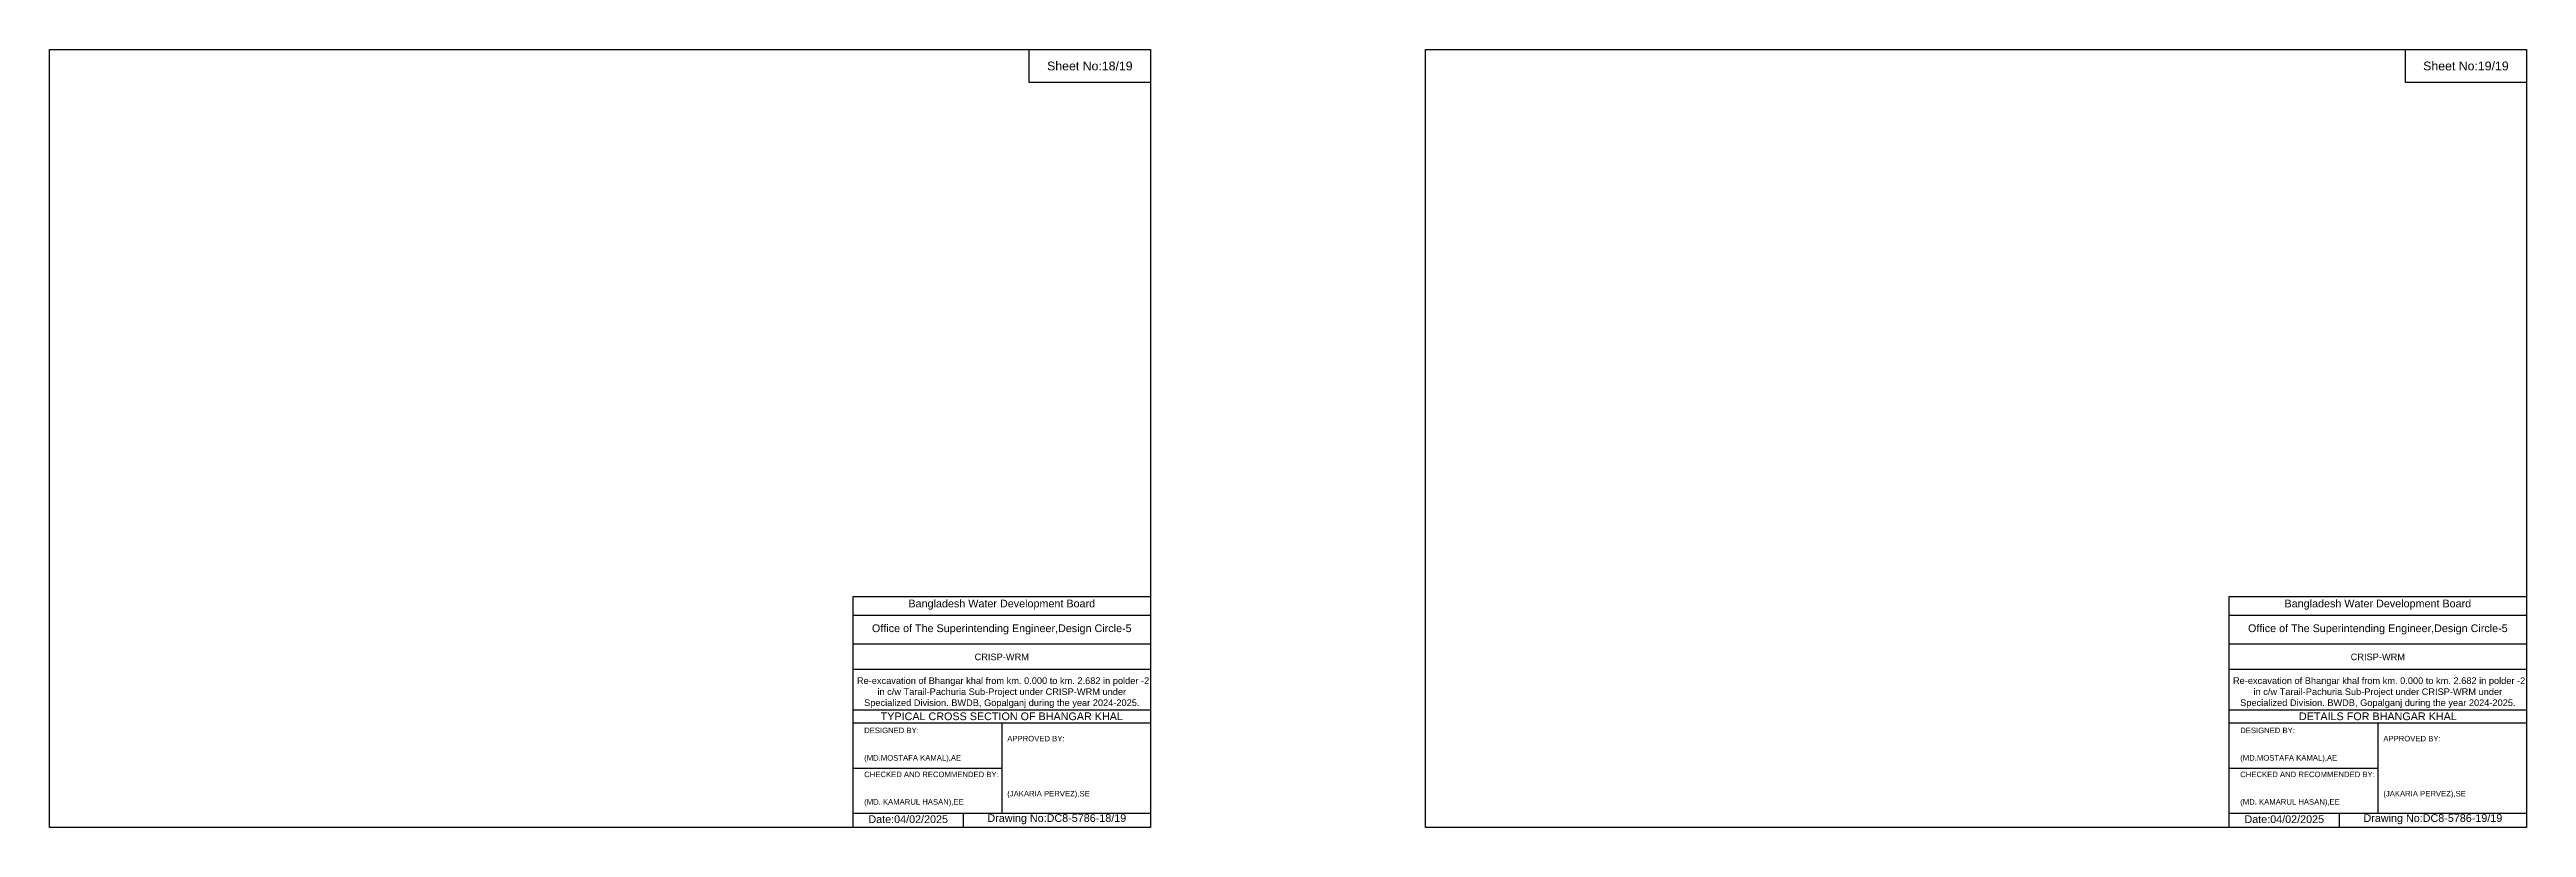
# Model space of a CAD drawing. Header units: inches. Extents: x 91000 to 288000, y -13659 to 0.
# Drawn here: x 270000 to 288000, y -5656 to 0 of the extents above; entities that cross this region are included whole.
import ezdxf

# ---------------------------------------------------------------- set-up
doc = ezdxf.new("R2010")
doc.units = ezdxf.units.IN
doc.header["$LTSCALE"] = 7
doc.header["$MEASUREMENT"] = 0
doc.styles.get("Standard").update_dxf_attribs({"font": 'arial.ttf'})

msp = doc.modelspace()

# ---------------------------------------------------------------- linework, layer by layer
for points in [[(270000, 0), (278000, 0), (278000, -5656), (270000, -5656)], [(277120, 0), (278000, 0), (278000, -240), (277120, -240)], [(280000, 0), (288000, 0), (288000, -5656), (280000, -5656)], [(287120, 0), (288000, 0), (288000, -240), (287120, -240)]]:
    msp.add_lwpolyline(points, close=True)
for points in [[(275840, -5656), (275840, -3976), (278000, -3976)], [(275840, -4112), (278000, -4112)], [(285840, -5656), (285840, -3976), (288000, -3976)], [(285840, -4112), (288000, -4112)], [(275840, -4320), (278000, -4320)], [(285840, -4320), (288000, -4320)], [(275840, -4504), (278000, -4504)], [(285840, -4504), (288000, -4504)], [(275840, -4800), (278000, -4800)], [(285840, -4800), (288000, -4800)], [(275840, -4896), (278000, -4896)], [(276920, -4896), (276920, -5552)], [(285840, -4896), (288000, -4896)], [(286920, -4896), (286920, -5552)], [(275840, -5224), (276920, -5224)], [(285840, -5224), (286920, -5224)], [(275840, -5552), (278000, -5552)], [(276640, -5552), (276640, -5656)], [(285840, -5552), (288000, -5552)], [(286640, -5552), (286640, -5656)]]:
    msp.add_lwpolyline(points)

# ---------------------------------------------------------------- texts
at = {"attachment_point": 5}
for s, insert, char_height in [('Sheet No:18/19', (277560, -120), 64), ('Sheet No:19/19', (287560, -120), 64), ('Bangladesh Water Development Board', (276920, -4036), 56), ('Bangladesh Water Development Board', (286920, -4036), 56), ('Office of The Superintending Engineer,Design Circle-5', (276920, -4216), 56), ('Office of The Superintending Engineer,Design Circle-5', (286920, -4216), 56)]:
    msp.add_mtext(s, dxfattribs=dict(at, insert=insert, char_height=char_height))
for s, insert, char_height, width, attachment_point in [('CRISP-WRM', (276920, -4416), 48, 2240, 5), ('CRISP-WRM', (286920, -4416), 48, 2240, 5), (' Re-excavation of Bhangar khal from km. 0.000 to km. 2.682 in polder -2 in c/w Tarail-Pachuria Sub-Project under CRISP-WRM under Specialized Division. BWDB, Gopalganj during the year 2024-2025.', (276920, -4676), 48, 2160, 5), (' Re-excavation of Bhangar khal from km. 0.000 to km. 2.682 in polder -2 in c/w Tarail-Pachuria Sub-Project under CRISP-WRM under Specialized Division. BWDB, Gopalganj during the year 2024-2025.', (286920, -4676), 48, 2160, 5), ('TYPICAL CROSS SECTION OF BHANGAR KHAL', (276920, -4848), 56, 2240, 5), ('DETAILS FOR BHANGAR KHAL', (286920, -4848), 56, 2240, 5), ('DESIGNED BY:^J^J^J(MD.MOSTAFA KAMAL),AE', (275920, -5056), 40, 1120, 4), ('APPROVED BY:^J^J^J^J^J^J(JAKARIA PERVEZ),SE', (276960, -5216), 40, 1120, 4), ('DESIGNED BY:^J^J^J(MD.MOSTAFA KAMAL),AE', (285920, -5056), 40, 1120, 4), ('APPROVED BY:^J^J^J^J^J^J(JAKARIA PERVEZ),SE', (286960, -5216), 40, 1120, 4), ('CHECKED AND RECOMMENDED BY:^J^J^J(MD. KAMARUL HASAN),EE', (275920, -5376), 40, 1120, 4), ('CHECKED AND RECOMMENDED BY:^J^J^J(MD. KAMARUL HASAN),EE', (285920, -5376), 40, 1120, 4), ('Date:04/02/2025', (276240, -5596), 56, 1120, 5), ('Drawing No:DC8-5786-18/19', (277320, -5596), 56, 1760, 5), ('Date:04/02/2025', (286240, -5596), 56, 1120, 5), ('Drawing No:DC8-5786-19/19', (287320, -5596), 56, 1760, 5)]:
    msp.add_mtext(s, dxfattribs=dict(insert=insert, char_height=char_height, width=width, attachment_point=attachment_point))

doc.saveas('drawing.dxf')
